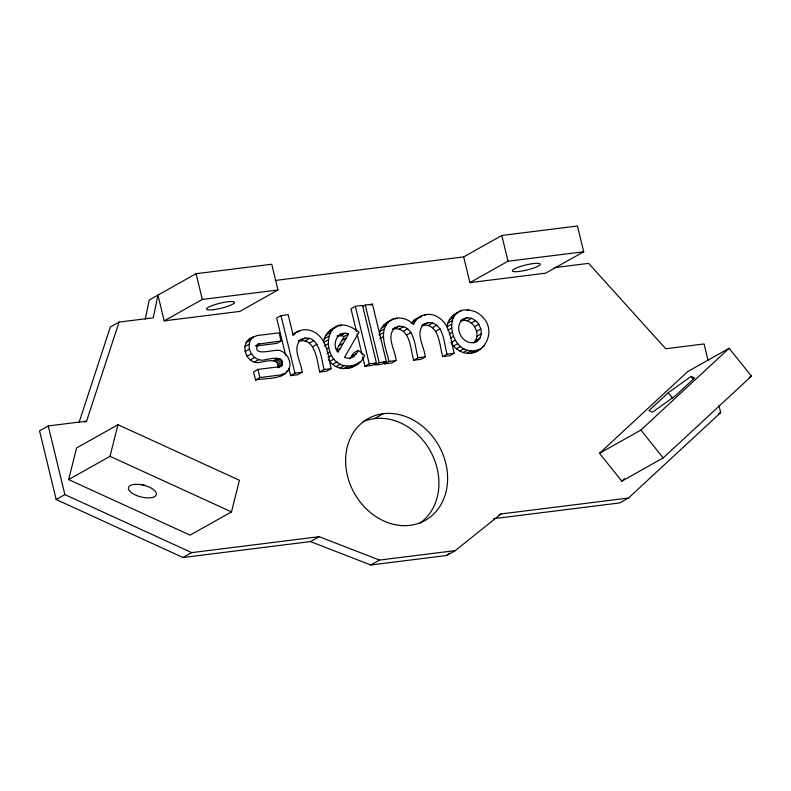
<?xml version="1.0" encoding="UTF-8"?>
<svg xmlns="http://www.w3.org/2000/svg" width="791" height="791" viewBox="0 0 791 791"><rect width="100%" height="100%" fill="white"/><g stroke="black" fill="none" stroke-linecap="round" stroke-linejoin="round"><path stroke-width="1.19" d="M358.056 363.85C318.17 379.571 318.595 301.559 359.035 332.141L344.451 357.443C350.284 359.984 356.158 355.841 358.204 350.354L364.681 355.485C358.837 369.961 337.015 373.748 328.492 359.668M384.07 361.566L384.624 363.86L388.974 361.408C386.473 348.969 377.169 330.391 390.477 320.543C397.853 315.599 407.899 318.427 413.653 324.587C416.808 315.105 428.88 311.634 437.136 316.667C450.475 323.608 450.692 340.654 454.252 353.251L449.891 355.693L442.723 356.593C439.381 345.786 439.776 324.893 423.768 325.022L421.771 325.763M481.66 348.356C449.486 364.908 437.107 297.475 476.034 311.99C507.318 329.768 474.392 372.67 451.523 343.571M335.097 327.533C328.868 330.055 324.083 335.74 323.499 342.533L327.86 340.09M145.287 319.119L149.252 300.007L196.079 273.696L271.748 264.234L277.977 289.981L239.871 311.397L164.192 320.859L157.963 295.112L153.256 317.804L119.075 322.085L110.364 326.98L79.021 422.552M379.324 334.168C380.184 326.465 386.947 321.621 393.602 318.921M461.529 310.616C454.459 313.335 447.716 318.724 447.034 326.782L451.384 324.33M68.649 479.583L76.589 447.963L117.968 424.708L239.426 480.266L231.486 511.886L190.107 535.141L68.649 479.583L110.018 456.328L117.968 424.708M253.219 337.045C238.753 341.079 244.894 363.919 258.825 362.594C264.075 361.734 280.261 356.711 277.75 367.607L282.1 365.155C284.622 354.259 268.426 359.282 263.176 360.142C251.756 361.22 243.885 344.401 253.219 337.045L257.233 335.552L279.104 332.823L281.072 340.961L276.712 343.403L256.057 345.983M473.433 342.879C482.708 334.811 472.217 316.677 460.629 321.087M474.452 342.671C490.489 336.027 474.956 309.508 461.212 320.375M84.657 422.246L86.595 421.158L119.075 322.085M282.1 365.155L279.727 366.688L257.935 369.407L253.575 371.859L255.542 379.996C266.587 377.584 286.243 380.629 289.921 366.006C290.435 359.43 286.5 352.855 280.212 350.621C274.477 348.435 251.38 358.135 257.856 344.164L281.072 340.961M336.363 349.998L344.233 336.462L348.594 334.01C337.668 329.392 331.122 344.738 337.965 352.311L348.594 334.01M349.8 358.639L353.844 352.796L358.204 350.354M281.349 375.774L283.465 373.461M298.691 341.148C315.51 337.065 317.161 361.329 319.673 371.978L324.023 369.526C321.462 358.827 319.149 331.637 301.045 339.448C291.335 348.149 301.44 362.001 302.113 372.264L297.752 374.716L290.584 375.616L288.844 368.418M392.722 329.392L394.719 328.651C410.727 328.522 410.331 349.424 413.673 360.221L418.024 357.779C414.692 346.972 415.087 326.08 399.079 326.208L395.075 327.692C385.375 336.402 395.48 350.235 396.153 360.508L391.792 362.96L384.624 363.86M442.723 356.593L447.073 354.141C443.741 343.343 444.137 322.441 428.129 322.57L424.124 324.063C414.425 332.774 424.53 346.606 425.202 356.879L420.842 359.332L413.673 360.221M422.018 315.53L414.118 320.157L411.29 323.232L415.641 320.78M462.962 319.396C451.76 327.84 464.663 348.426 477.062 341.208M319.673 371.978L326.841 371.078L331.202 368.636C328.018 355.03 326.525 335.602 310.547 330.539C304.466 328.572 297.169 330.173 293.204 335.394L288.181 314.689L281.013 315.589L276.652 318.041L285.65 355.218M599.499 453.322L687.745 371.552L729.124 348.297L751.45 376.14L663.204 457.91L621.825 481.165L599.499 453.322L640.878 430.067L729.124 348.297M668.217 392.771L648.917 410.658L652.466 412.19L675.316 395.826L694.627 377.94L691.077 376.417L668.217 392.771L672.627 398.269M621.825 481.165L624.524 478.664M493.584 518.688L619.808 502.908L628.519 498.014L720.68 412.615L718.96 405.516M477.309 350.799L479.049 349.276M356.375 364.008L350.591 367.894M86.595 421.158L48.261 425.944L39.55 430.838L56.161 499.507L183.008 557.517L310.458 541.578L370.781 564.992L446.569 555.509L449.436 553.216M446.569 555.509L455.28 550.615L501.069 513.942L628.519 498.014M164.192 320.859L202.308 299.443L277.977 289.981M246.07 342.523L250.421 340.081M244.706 346.695L249.066 344.253M245.022 351.6L249.373 349.157M255.711 345.647L259.201 343.69M247.029 356.296L251.38 353.844M297.505 331.656L293.145 334.099L295.804 332.922M292.551 334.781L295.162 333.308M296.674 332.428L300.155 330.47M250.282 359.935L254.633 357.492M254.356 362.159L258.706 359.707M362.594 356.721L364.918 366.322L372.086 365.422L376.447 362.97L362.515 305.395L355.347 306.295L350.986 308.747L356.504 331.538M298.434 340.921L301.045 339.448M300.699 340.407L305.059 337.955M362.664 306.522L365.274 305.059L372.452 304.159L386.374 361.734L382.023 364.176L374.845 365.076L379.205 362.634L386.374 361.734M305.217 340.832L309.578 338.38M370.702 305.138L372.452 304.159M273.35 360.775L277.71 358.323M274.892 360.884L279.253 358.442M338.202 325.981L330.737 329.985M328.018 332.269L332.368 329.827M276.306 361.635L280.657 359.183M309.38 343.047L313.74 340.595M339.804 326.149L341.544 325.17M463.684 256.887L501.801 235.471L577.47 226.008L583.699 251.765L545.592 273.182L469.913 282.634L463.684 256.887L275.238 280.449M325.823 335.265L330.173 332.823M277.414 362.871L281.764 360.419M278.066 364.443L282.417 361.991M324.27 338.766L328.631 336.313M278.205 366.154L282.565 363.702M312.672 346.685L317.033 344.243M255.542 379.996L259.903 377.544L281.695 374.815L285.699 373.332M277.987 367.667L279.727 366.688M279.391 367.182L281.131 366.203M337.124 336.155L341.811 333.634M337.45 336.076L340.792 335.681L345.153 333.238M324.33 345.964L327.81 344.006M56.161 499.507L64.872 494.602L191.719 552.622L319.168 536.684L379.492 560.087L455.28 550.615M286.787 371.216L288.527 370.237M326.683 348.92L328.433 347.941M341.91 340.427L346.27 337.975M338.795 345.766L343.156 343.324M327.079 353.27L329.699 351.807M290.584 375.616L294.934 373.164L302.113 372.264M336.62 350.561L340.11 348.604M383.487 325.279L387.847 322.837M395.371 319.05L397.112 318.071M328.107 357.473L331.587 355.515M381.42 328.107L385.771 325.655M379.947 331.399L384.307 328.957M329.738 361.358L334.099 358.916M469.913 282.634L508.03 261.218L583.699 251.765M379.116 335.087L383.477 332.635M392.465 329.165L395.075 327.692M394.719 328.651L399.079 326.208M332.843 364.285L337.193 361.843M379.858 338.588L383.348 336.63M414.118 320.157L418.469 317.705M399.237 329.076L403.588 326.634M352.025 355.95L356.385 353.498M424.411 315.411L426.161 314.432M349.484 358.758L354.16 356.197M336.234 366.53L340.585 364.078M403.39 331.291L407.741 328.848M339.823 368.042L344.174 365.59M343.492 368.784L347.842 366.332M422.374 325.042L424.124 324.063M423.768 325.022L428.129 322.57M406.683 334.939L411.033 332.487M347.14 368.725L351.491 366.282M358.115 363.029L359.856 362.051M428.277 325.447L432.637 322.995M432.43 327.662L436.79 325.21M451.404 316.973L455.764 314.521M364.918 366.322L369.268 363.87L376.447 362.97M449.337 319.801L453.688 317.349M467.066 310.685L468.806 309.706M447.864 323.094L452.225 320.652M435.722 331.3L440.083 328.858M462.656 320.345L467.016 317.893M447.775 330.282L451.256 328.324M467.174 320.77L471.525 318.318M449.298 333.98L451.908 332.517M471.337 322.985L475.688 320.533M450.643 338.034L453.253 336.561M474.63 326.624L478.99 324.181M450.89 342.75L455.25 340.298M476.647 331.33L480.997 328.878M453.421 346.062L457.781 343.61M476.963 336.284L481.324 333.842M456.367 348.851L460.718 346.399M475.589 340.555L479.939 338.113M459.65 351.046L464.01 348.594M463.21 352.568L467.57 350.116M466.917 353.34L471.268 350.888M470.625 353.29L474.976 350.838M482.53 347.041L484.28 346.062M474.195 352.43L478.545 349.978M374.42 418.637L383.131 413.742M183.008 557.517L191.719 552.622M310.458 541.578L319.168 536.684M370.781 564.992L379.492 560.087M499.131 515.03L501.069 513.942M749.324 377.337L751.45 376.14M718.742 413.703L720.68 412.615M386.127 322.995L389.241 321.364M454.044 314.689L457.168 313.058M248.868 339.497L251.874 338.38M417.668 317.982L420.772 317.161M554.451 267.645L588.633 263.373L665.735 348.752L704.069 343.956L708.074 360.528M324.023 369.526L331.202 368.636M388.974 361.408L396.153 360.508M418.024 357.779L425.202 356.879M447.073 354.141L454.252 353.251M340.792 335.681L344.233 336.462M110.018 456.328L231.486 511.886M691.077 376.417L693.272 379.156M640.878 430.067L663.204 457.91M501.801 235.471L508.03 261.218M365.274 305.059L379.205 362.634M355.347 306.295L369.268 363.87M357.077 333.931L362.011 354.328M281.013 315.589L294.934 373.164M257.935 369.407L259.903 377.544M196.079 273.696L202.308 299.443M48.261 425.944L64.872 494.602M145.406 485.427A14.357 6.012 14.1 0 1 141.777 484.478M363.109 421.702A58.336 48.459 60.7 0 1 430.156 450.672A58.336 48.459 60.7 0 1 420.08 523.009M132.512 493.455A14.357 6.012 14.1 0 0 155.926 495.463A14.357 6.012 14.1 0 0 138.732 484.418A14.357 6.012 14.1 0 0 132.512 493.455M519.292 271.422A14.357 2.571 -13.6 0 0 540.233 264.234A14.357 2.571 -13.6 0 0 519.262 266.864A14.357 2.571 -13.6 0 0 519.292 271.422M345.618 461.034A58.336 48.459 60.7 0 0 422.394 521.823A58.336 48.459 60.7 0 0 421.86 425.736A58.336 48.459 60.7 0 0 345.618 461.034M213.57 309.647A14.357 2.571 -13.6 0 0 234.512 302.459A14.357 2.571 -13.6 0 0 213.54 305.079A14.357 2.571 -13.6 0 0 213.57 309.647"/></g></svg>
